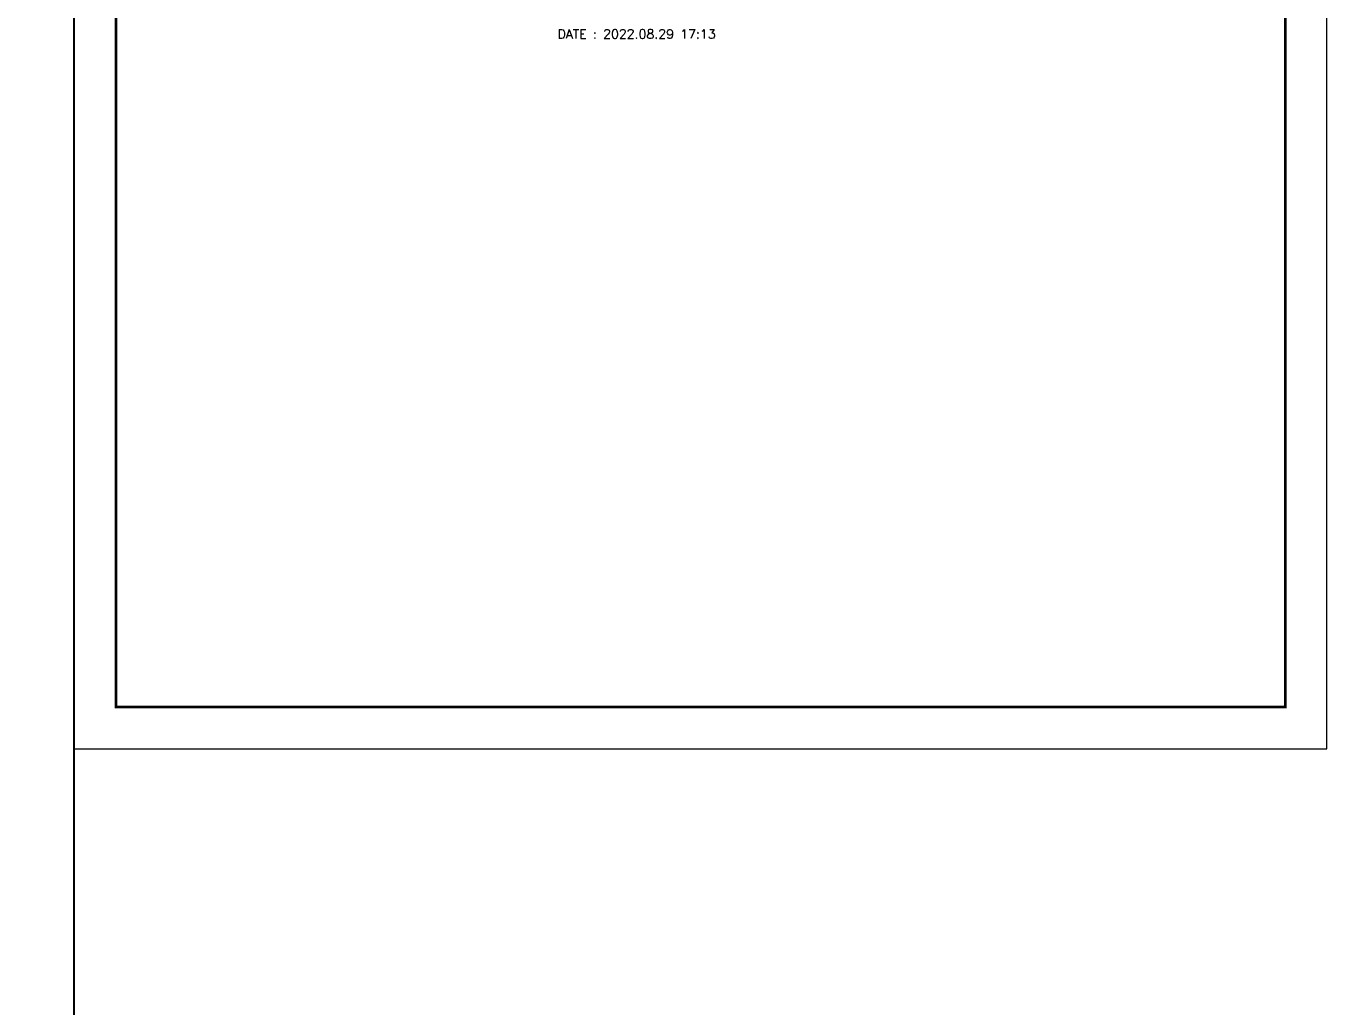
# Model space of a CAD drawing. Header units: millimetres. Extents: x 327808 to 2562540, y -728300 to 402793.
# Drawn here: x 465511 to 493775, y -163857 to -142542 of the extents above; entities that cross this region are included whole.
import ezdxf
from ezdxf.enums import TextEntityAlignment as Align

# ---------------------------------------------------------------- set-up
doc = ezdxf.new("R2010")
doc.units = ezdxf.units.MM
doc.header["$LTSCALE"] = 140
for name, color, linetype in [('AMAC-TITLE', 7, 'Continuous'), ('FORM-L', 7, 'Continuous'), ('SHOPLINE', 7, 'Continuous'), ('XDIM', 7, 'Continuous')]:
    doc.layers.add(name, color=color, linetype=linetype)
doc.layers.add('TEXT', color=3, linetype='Continuous', lineweight=9)
doc.styles.add('XRebar', font='Romans.shx', dxfattribs={"bigfont": 'whgtxt.shx'})
doc.styles.add('돋움', font='malgun.ttf')

# ---------------------------------------------------------------- blocks, each defined once
blk = doc.blocks.new('dhs_sheet2e')
at = {"color": 7}
blk.add_lwpolyline([(84000, 0), (84000, 59329.4), (0, 59329.4), (0, 0)], close=True, dxfattribs=at)
blk = doc.blocks.new('zsdfhetshts')
blk.add_lwpolyline([(0, 0), (15120, 0), (15120, 21384), (0, 21384)], close=True)
at = {"layer": 'FORM-L', "const_width": 32.6}
blk.add_lwpolyline([(504, 504), (14616, 504), (14616, 19296), (504, 19296)], close=True, dxfattribs=at)
at = {"layer": 'SHOPLINE'}
blk.add_line((504, 18480), (14625, 18480), dxfattribs=at)
blk.add_lwpolyline([(504, 19296), (14616, 19296), (14616, 17664), (504, 17664)], close=True, dxfattribs=at)
at = {"layer": 'AMAC-TITLE', "color": 3, "linetype": 'Continuous', "style": '돋움'}
for s, height, p in [('고양장항지구 A-1BL 공공주택 건설공사', 288.35, (2618, 18672)), ('현장명 :', 288.3, (1031, 18672)), ('부위 :', 288.3, (1031, 17857))]:
    blk.add_text(s, height=height, dxfattribs=at).set_placement(p)

msp = doc.modelspace()

# ---------------------------------------------------------------- block references
at = {"color": 255, "xscale": 1.05, "yscale": 1.05, "zscale": 1.05, "rotation": 270}
msp.add_blockref('dhs_sheet2e', (404263.6, -119756.7), dxfattribs=at)
at = {"layer": 'TEXT', "color": 4, "xscale": 1.8, "yscale": 1.8, "zscale": 1.8}
msp.add_blockref('zsdfhetshts', (466559.5, -158247.9), dxfattribs=at)

# ---------------------------------------------------------------- texts
at = {"layer": 'XDIM', "color": 3, "linetype": 'Continuous', "ltscale": 1.29898e-311, "style": 'XRebar'}
msp.add_text('DATE : 2022.08.29 17:13', height=199.5, dxfattribs=at).set_placement((480494.7, -142617.1), align=Align.TOP_RIGHT)

doc.saveas('drawing.dxf')
